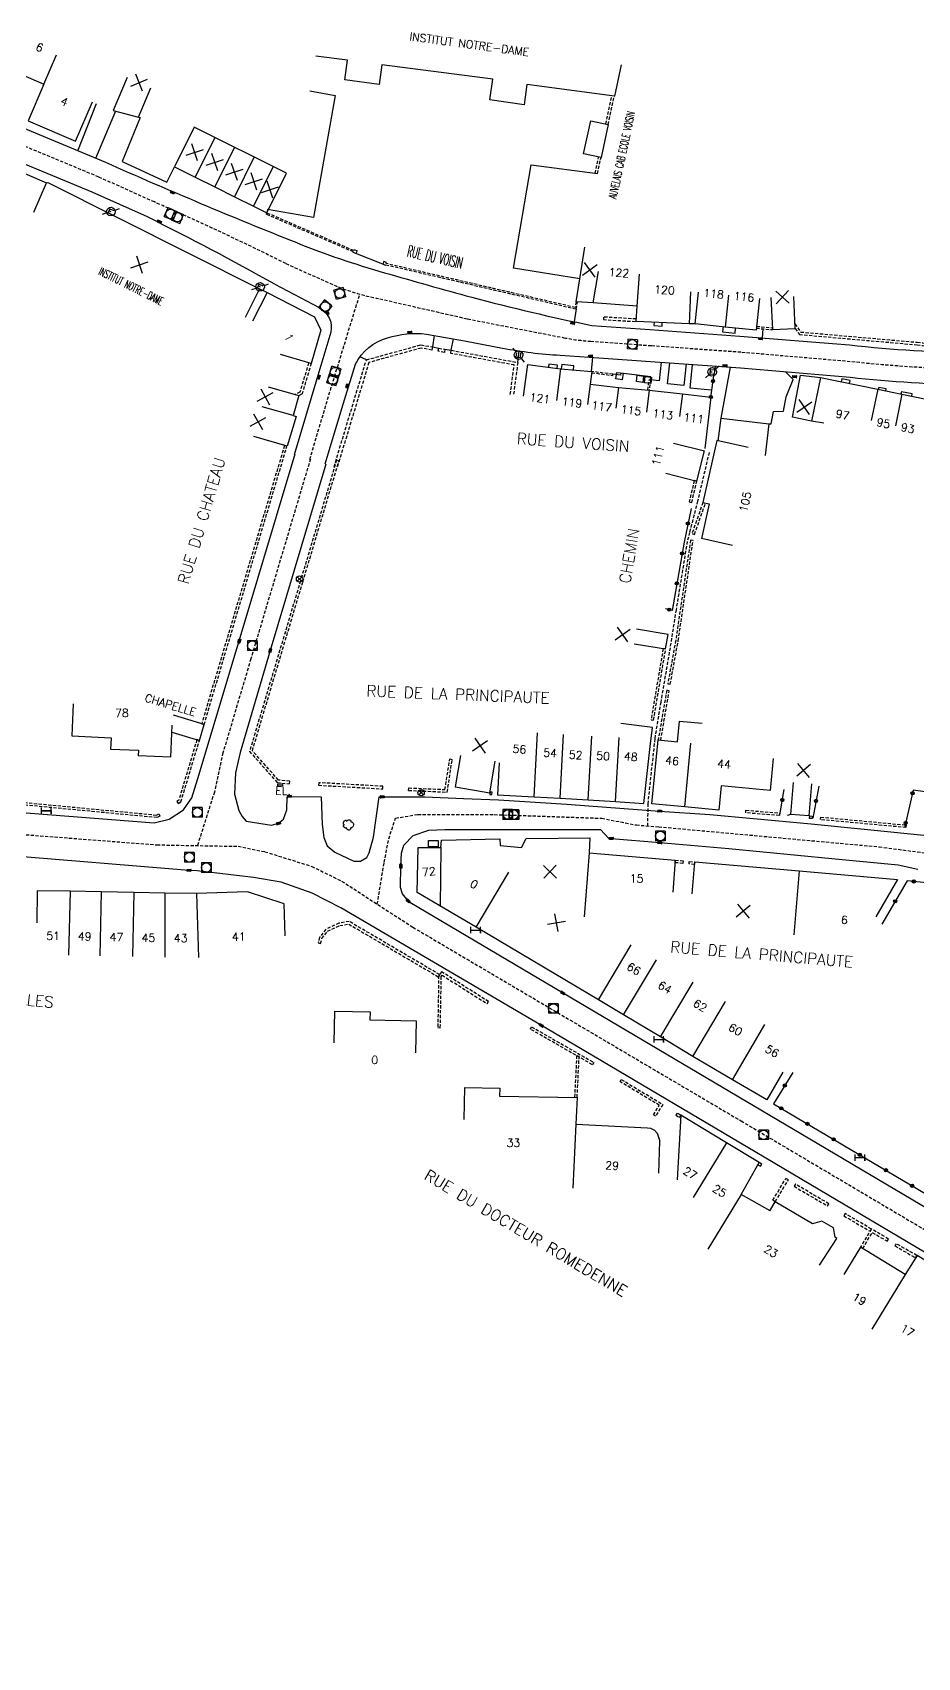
# Model space of a CAD drawing. Header units: millimetres. Extents: x 168000 to 169000, y 125999 to 127001.
# Drawn here: x 168366.6 to 168504.9, y 126542.1 to 126795.9 of the extents above; entities that cross this region are included whole.
import ezdxf
from ezdxf.enums import TextEntityAlignment as Align

# ---------------------------------------------------------------- set-up
doc = ezdxf.new("R2010")
doc.units = ezdxf.units.MM
doc.linetypes.add('DASHED', pattern=[0.75, 0.5, -0.25])
doc.layers.get('0').update_dxf_attribs({"linetype": 'CONTINUOUS'})
for name, color, linetype in [('W0001', 6, 'DASHED'), ('W0008', 7, 'CONTINUOUS'), ('W0100', 7, 'CONTINUOUS'), ('W0112', 1, 'DASHED'), ('W0300', 7, 'CONTINUOUS'), ('W0322', 7, 'CONTINUOUS'), ('W0334', 7, 'CONTINUOUS'), ('W0400', 7, 'CONTINUOUS'), ('W0420', 7, 'CONTINUOUS'), ('W0469', 7, 'CONTINUOUS'), ('W0471', 7, 'CONTINUOUS'), ('W0984', 7, 'CONTINUOUS'), ('W0989', 7, 'CONTINUOUS'), ('W0991', 7, 'CONTINUOUS'), ('W1102', 7, 'CONTINUOUS'), ('W1471', 7, 'CONTINUOUS'), ('W1474', 7, 'CONTINUOUS')]:
    doc.layers.add(name, color=color, linetype=linetype)
doc.styles.get("Standard").update_dxf_attribs({"font": 'romans.shx', "width": 0.85})

# ---------------------------------------------------------------- blocks, each defined once
blk = doc.blocks.new('t991o')
at = {"color": 0, "linetype": 'Continuous'}
for p, q in [((-1, 1), (1, -1)), ((-1, -1), (1, 1))]:
    blk.add_line(p, q, dxfattribs=at)
blk = doc.blocks.new('T471')
for p, q in [((-0.333334, 0.333334), (-0.333334, -0.333334)), ((-0.333334, 0.333334), (0.333334, 0.333334)), ((-0.333334, 0), (0, 0)), ((0.500001, 0.500001), (1.000002, 1.000002)), ((-0.500001, -0.500001), (-1.000002, -1.000002)), ((-0.333334, -0.333334), (0.333334, -0.333334))]:
    blk.add_line(p, q)
blk.add_ellipse((0, 0), major_axis=(0.471405, 0.471405), ratio=1, start_param=5.4977871438, end_param=11.780972451)
blk = doc.blocks.new('T420')
for p, q in [((0.75, 0.75), (-0.75, 0.75)), ((-0.75, 0.75), (-0.75, -0.75)), ((0.75, 0.75), (0.75, -0.75)), ((0.75, -0.75), (-0.75, -0.75))]:
    blk.add_line(p, q)
blk.add_ellipse((0, 0), major_axis=(-0.53, 0.53), ratio=1, start_param=3.926991, end_param=10.210176)
blk = doc.blocks.new('T400')
for p, q in [((-0.15, 0.3), (0.15, 0.3)), ((-0.15, -0.25), (-0.15, 0.3)), ((-0.15, 0.15), (0.15, 0.15)), ((-0.15, 0), (0.15, 0)), ((0.15, 0.3), (0.15, -0.25)), ((-0.15, -0.15), (0.15, -0.15)), ((-0.15, -0.25), (-0.15, -0.3)), ((-0.15, -0.3), (0.15, -0.3)), ((0.15, -0.3), (0.15, -0.25))]:
    blk.add_line(p, q)
blk = doc.blocks.new('t322o')
at = {"color": 0, "linetype": 'Continuous'}
for radius in [0.25, 0.15]:
    blk.add_circle((0, 0), radius, dxfattribs=at)
blk = doc.blocks.new('t112o')
at = {"color": 0, "linetype": 'Continuous'}
for p, q in [((-0.5, 0.5), (0.5, 0.5)), ((-0.5, -0.5), (-0.5, 0.5)), ((0.5, 0.5), (0.5, -0.5)), ((0.5, -0.5), (-0.5, -0.5))]:
    blk.add_line(p, q, dxfattribs=at)
blk = doc.blocks.new('T1474')
at = {"color": 0, "linetype": 'Continuous', "flags": 128}
for points in [[(-0.75, -0.5), (-0.75, 0.5)], [(-0.75, 0), (0.75, 0)], [(0.75, 0), (0.75, -0.5), (0.75, 0.5)]]:
    blk.add_lwpolyline(points, dxfattribs=at)
blk = doc.blocks.new('T469')
at = {"color": 0, "linetype": 'Continuous', "flags": 128}
for points in [[(-0.35, 0.35), (0.35, -0.35)], [(-0.35, -0.35), (0.35, 0.35)]]:
    blk.add_lwpolyline(points, dxfattribs=at)
at = {"color": 0, "linetype": 'Continuous'}
blk.add_circle((0, 0), 0.5, dxfattribs=at)
blk = doc.blocks.new('T300')
for p, q in [((-0.8, 0.51), (-0.86, 0.34)), ((-0.86, 0.34), (-0.86, 0.17)), ((-0.86, 0.17), (-0.74, 0.06)), ((-0.69, 0.63), (-0.8, 0.51)), ((-0.8, -0.06), (-0.74, 0.06)), ((-0.74, 0.06), (-0.69, 0.11)), ((-0.57, 0.69), (-0.69, 0.63)), ((-0.46, 0.69), (-0.57, 0.69)), ((-0.29, 0.63), (-0.46, 0.69)), ((-0.29, 0.63), (-0.17, 0.74)), ((-0.23, 0.57), (-0.29, 0.63)), ((-0.17, 0.74), (-0.06, 0.8)), ((-0.06, 0.8), (0.06, 0.8)), ((0.06, 0.8), (0.23, 0.74)), ((0.23, 0.74), (0.34, 0.63)), ((0.34, 0.63), (0.4, 0.51)), ((0.46, 0.46), (0.34, 0.46)), ((0.4, 0.51), (0.4, 0.46)), ((0.57, 0.4), (0.46, 0.46)), ((0.57, 0.4), (0.69, 0.29)), ((0.69, 0.29), (0.74, 0.17)), ((0.74, 0.06), (0.69, -0.17)), ((0.74, 0.17), (0.74, 0.06)), ((-0.8, -0.17), (-0.8, -0.06)), ((-0.8, -0.23), (-0.8, -0.17)), ((-0.74, -0.34), (-0.8, -0.23)), ((-0.69, -0.4), (-0.74, -0.34)), ((-0.51, -0.46), (-0.69, -0.4)), ((-0.4, -0.46), (-0.51, -0.46)), ((-0.4, -0.46), (-0.34, -0.46)), ((-0.34, -0.46), (-0.34, -0.4)), ((-0.34, -0.51), (-0.34, -0.46)), ((-0.29, -0.63), (-0.34, -0.51)), ((-0.17, -0.74), (-0.29, -0.63)), ((-0.06, -0.8), (-0.17, -0.74)), ((0.06, -0.8), (-0.06, -0.8)), ((0.17, -0.74), (0.06, -0.8)), ((0.23, -0.69), (0.17, -0.74)), ((0.29, -0.46), (0.23, -0.46)), ((0.29, -0.63), (0.23, -0.69)), ((0.46, -0.4), (0.29, -0.46)), ((0.34, -0.51), (0.29, -0.63)), ((0.34, -0.51), (0.34, -0.46)), ((0.57, -0.34), (0.46, -0.4)), ((0.63, -0.29), (0.57, -0.34)), ((0.69, -0.17), (0.63, -0.29))]:
    blk.add_line(p, q)
blk = doc.blocks.new('T1471')
at = {"color": 0, "linetype": 'Continuous', "flags": 128}
blk.add_lwpolyline([(-0.75, -0.5), (-0.75, 0.5), (0.75, 0.5), (0.75, -0.5), (-0.75, -0.5)], dxfattribs=at)

msp = doc.modelspace()

# ---------------------------------------------------------------- linework, layer by layer
at = {"layer": 'W0001'}
for points in [[(168406.18, 126759.83, 0.01254), (168385.63, 126769.45), (168376.94, 126773.35), (168358.76, 126780.89)], [(168406.18, 126759.83), (168413.04, 126756.76, 0.059608), (168420.86, 126754.33), (168434.59, 126751.19), (168449.65, 126748.25, 0.031537), (168453.82, 126747.7), (168463.34, 126747.02), (168477.45, 126746.01), (168494.64, 126744.54, 0.021436), (168513.53, 126743.32, 0.122257), (168525.55, 126746.65), (168531.5, 126751.74), (168546.18, 126766.9, -0.290642), (168556.61, 126769.41), (168577.58, 126760.07), (168585.88, 126756.36), (168596.29, 126751.72, -0.043041), (168609.74, 126743.82, -0.037882), (168623.15, 126732.39, -0.036034), (168633.07, 126720.49), (168639.59, 126711.51), (168648.11, 126700.47, 0.07435), (168668.69, 126686.44), (168682.43, 126680.17)]]:
    msp.add_lwpolyline(points, format="xyb", dxfattribs=at)
at = {"layer": 'W0001', "flags": 128}
msp.add_lwpolyline([(168409.92, 126729.25), (168412.7, 126738.61), (168417.74, 126755.06)], dxfattribs=at)
at = {"layer": 'W0001'}
for points in [[(168472.33, 126730.33), (168470.54, 126722.74), (168469.27, 126717.85), (168468.91, 126716.42), (168467.16, 126705.75), (168466.11, 126699.11), (168464.76, 126691.34), (168463.83, 126685.6), (168462.75, 126675.47), (168462.71, 126672)], [(168410.01, 126729.3), (168400.7, 126698.08), (168396.35, 126683.41), (168395, 126677.28), (168392.36, 126668.93)], [(168323.21, 126673.96), (168348.35, 126671.96), (168386.02, 126669.04), (168398.7, 126668.81), (168402.9, 126667.97), (168410.23, 126665.67), (168414.9, 126663.38), (168426.03, 126656.17), (168477.32, 126625.92), (168518.79, 126601.37), (168540.78, 126588.3), (168546.76, 126583.58), (168551.68, 126577.85), (168570.93, 126570.01), (168579.64, 126564.37), (168593.13, 126557), (168605.16, 126551.97), (168611.89, 126550.47), (168621.02, 126549.49), (168637.62, 126549.13), (168660.26, 126549.1), (168673.48, 126542.1)], [(168420.47, 126659.77), (168421.54, 126666.3), (168422.27, 126669.98), (168423.33, 126673.2), (168426.81, 126673.8), (168438.75, 126673.77), (168455.55, 126673.19), (168460.96, 126672.14), (168464.45, 126671.86), (168498.91, 126668.73), (168507.19, 126667.64), (168512.73, 126667.11), (168558.32, 126662.63), (168590.54, 126659.87), (168607.47, 126659.04), (168621.57, 126658.31), (168627.32, 126655.73)]]:
    msp.add_lwpolyline(points, dxfattribs=at)
at = {"layer": 'W0008'}
for points in [[(168407.92, 126763.05, 0.024521), (168421.59, 126758.41, 0.006218), (168435.24, 126754.59, 0.015739), (168453.99, 126750.17), (168463.05, 126749.53), (168477.15, 126748.51), (168494.29, 126747.13, 0.03226), (168514.42, 126746.07, 0.119482), (168523.96, 126749.29, 0.056484), (168534.32, 126758.91, 0.089982), (168541.2, 126770.04, 0.068016), (168543.23, 126777.88), (168544.39, 126786.84), (168545.1, 126793.63)], [(168407.92, 126763.05, -0.009641), (168378.03, 126775.61), (168360.36, 126782.95)], [(168404.43, 126756.62, 0.012512), (168384.53, 126767.11), (168375.92, 126770.98), (168357.77, 126778.5)], [(168404.43, 126756.62), (168411.38, 126752.97, -0.335666), (168413.21, 126749.14), (168411.04, 126741.81), (168407.5, 126729.97)], [(168412.34, 126728.53), (168415.11, 126737.89), (168417.08, 126744.13, -0.21953), (168422.08, 126748.22, -0.108448), (168428.15, 126748.83), (168434.11, 126747.77), (168440.06, 126746.64, 0.035221), (168449.06, 126745.53), (168455.11, 126745.13), (168463.17, 126744.54), (168477.26, 126743.54), (168494.4, 126742.08, 0.021472), (168513.53, 126740.84, 0.125016)]]:
    msp.add_lwpolyline(points, format="xyb", dxfattribs=at)
for points in [[(168323.49, 126677.4), (168362.25, 126674.31), (168385.57, 126672.48), (168387.96, 126673.06), (168390.19, 126674.52), (168391.46, 126676.4), (168392.42, 126679.41), (168398.9, 126700.88), (168407.61, 126730.12)], [(168412.41, 126728.48), (168403.74, 126699.38), (168399.03, 126683.46), (168398.33, 126680.27), (168398.16, 126676.98), (168398.81, 126674.41), (168399.33, 126673.49), (168399.98, 126672.74), (168403.95, 126672.1), (168405.03, 126672.4), (168405.8, 126673.05), (168406.31, 126674.49), (168406.37, 126676.56), (168406.74, 126676.6), (168411.69, 126676.56), (168411.87, 126672.22), (168412.09, 126670.19), (168412.61, 126668.89), (168413.84, 126667.92), (168416.78, 126666.48), (168417.86, 126666.48), (168418.81, 126667.06), (168419.2, 126667.8), (168419.87, 126670.26), (168420.78, 126676.56), (168421.23, 126676.55), (168427.9, 126676.55), (168433.96, 126676.3), (168439.43, 126676.07), (168450.11, 126675.38), (168464.58, 126674.31), (168472.44, 126673.76), (168479.26, 126673.18), (168488.26, 126672.3), (168524.55, 126668.68)], [(168537.79, 126586.5), (168525.43, 126593.91), (168478.37, 126621.78), (168454.24, 126636.04), (168446.11, 126640.83), (168414.75, 126659.21), (168410.31, 126661.5), (168405.44, 126663.19), (168401.12, 126663.96), (168392.33, 126664.97), (168391.06, 126665.04), (168361.93, 126667.44), (168322.92, 126670.52)], [(168527.92, 126599.5), (168488.09, 126623.08), (168449.44, 126645.91), (168425.55, 126660.03), (168425.29, 126660.29), (168424.43, 126661.38), (168424.08, 126662.38), (168424.14, 126665.71), (168424.23, 126667.75), (168424.62, 126668.97), (168426.1, 126670.52), (168428.51, 126671.34), (168431.04, 126671.43), (168455.38, 126671.42), (168456.65, 126670.05), (168457.07, 126670.03), (168464.64, 126669.38), (168475.39, 126668.48), (168491.51, 126666.92), (168501.9, 126665.94), (168504.97, 126665.23)]]:
    msp.add_lwpolyline(points, dxfattribs=at)
at = {"layer": 'W0100'}
for p, q in [((168466.75, 126731.79), (168471.59, 126730.56)), ((168478.43, 126731.12), (168473.55, 126732.22)), ((168476, 126715.8), (168471.12, 126716.9)), ((168372.95, 126691.05), (168372.73, 126686.05)), ((168388.2, 126682.72), (168388.42, 126687.72)), ((168372.73, 126686.05), (168378.85, 126685.78)), ((168378.85, 126685.78), (168378.77, 126684.01)), ((168378.77, 126684.01), (168383.13, 126683.81)), ((168383.13, 126683.81), (168383.09, 126682.95)), ((168388.2, 126682.72), (168383.09, 126682.95)), ((168482.36, 126682.51), (168481.9, 126677.53)), ((168404.86, 126678.52), (168404.85, 126678.2)), ((168405.66, 126678.49), (168404.86, 126678.52)), ((168474.2, 126678.24), (168473.86, 126674.48)), ((168481.9, 126677.53), (168474.2, 126678.24)), ((168406.05, 126654.81), (168405.9, 126659.81)), ((168464.45, 126617.77), (168464.61, 126622.77)), ((168481.85, 126611.86), (168477.32, 126614.45)), ((168481.82, 126611.88), (168482.67, 126613.3))]:
    msp.add_line(p, q, dxfattribs=at)
for points in [[(168353.62, 126792.52), (168351.62, 126787.94), (168354.85, 126786.53), (168359.98, 126784.39), (168363.07, 126790.15), (168368.37, 126787.87), (168365.89, 126782.11), (168373.29, 126778.93), (168375.94, 126785.11)], [(168458.58, 126790.89), (168457.52, 126786), (168443.83, 126787.8), (168443.41, 126784.65), (168438.08, 126785.39), (168438.55, 126788.61), (168421.16, 126790.9), (168420.75, 126787.81), (168415.42, 126788.53), (168415.82, 126791.6), (168410.86, 126792.25)], [(168381.4, 126788.89), (168379.17, 126783.73), (168383.13, 126782.7), (168385.1, 126787.29)], [(168409.9, 126786.79), (168413.86, 126786.1), (168410.52, 126767.03), (168403.31, 126768.29), (168403.22, 126767.77)], [(168327.88, 126765.51), (168330.47, 126774.93), (168335.47, 126773.56), (168338.6, 126784.59), (168354.32, 126778.54), (168358.76, 126776.67), (168362.71, 126775.07), (168368.78, 126772.44), (168369, 126772.49), (168402.06, 126755.89), (168399.81, 126751.42)], [(168469.43, 126755.41), (168469.2, 126750.41), (168460.91, 126750.78), (168461.08, 126753.18), (168454.23, 126753.69), (168451.55, 126753.87), (168452.12, 126757.45), (168441.76, 126759.13), (168444.52, 126775.26), (168454.9, 126773.9)], [(168402.06, 126755.89), (168403.27, 126755.29), (168410.68, 126751.49), (168411.66, 126749.43), (168410.12, 126744.22), (168405.33, 126745.63)], [(168480.19, 126754.38), (168479.67, 126749.41), (168474.86, 126749.91), (168470.16, 126750.41), (168470.69, 126755.38)], [(168482, 126754.51), (168482.24, 126749.51), (168485.78, 126749.68), (168485.55, 126754.67)], [(168443.33, 126739.12), (168443.98, 126744.08), (168449.11, 126743.41), (168454.01, 126742.98), (168453.76, 126740.98), (168458.17, 126740.49), (168462.98, 126740.06), (168468.16, 126739.49), (168472.59, 126738.99), (168471.64, 126730.96)], [(168403.4, 126740.59), (168408.2, 126739.21), (168407.3, 126736.08), (168407.79, 126735.92), (168406.4, 126731.3), (168401.16, 126732.81)], [(168490.25, 126734.88), (168488.32, 126735.22), (168485.34, 126735.83), (168486.6, 126742.39), (168489.72, 126742.04), (168498.69, 126740.19), (168502.45, 126739.41), (168506.27, 126738.64), (168506.49, 126739.98), (168511.18, 126739.4), (168517.69, 126738.65), (168523.83, 126737.9), (168522.34, 126730.31)], [(168473.77, 126732.17), (168474.2, 126735.69), (168481.67, 126734.8), (168481.08, 126729.83)], [(168465.55, 126727.08), (168470.4, 126725.85), (168471.59, 126730.56)], [(168473.55, 126732.22), (168471.36, 126722.51), (168472.34, 126722.29), (168471.12, 126716.9)], [(168460.61, 126700.44), (168465.54, 126699.63), (168465.92, 126701.91), (168460.98, 126702.72)], [(168388.37, 126686.64), (168392.66, 126685.36), (168393.4, 126687.85), (168388.61, 126689.28)], [(168439.52, 126681.84), (168439.24, 126676.85), (168444.97, 126676.53), (168449.05, 126676.32), (168453.42, 126676.05), (168457.72, 126675.81), (168462.13, 126675.5), (168463.1, 126684.39), (168463.47, 126687.38), (168458.51, 126687.99)], [(168473.86, 126674.48), (168468.54, 126674.97), (168463.36, 126675.43), (168464.38, 126685.43), (168467.37, 126685.12), (168467.71, 126688.38), (168471.26, 126688.03)], [(168433.47, 126683.02), (168432.64, 126678.09), (168438.08, 126677.18), (168438.91, 126682.11)], [(168405.66, 126678.49), (168405.64, 126678.18), (168404.85, 126678.2)], [(168488.34, 126678.55), (168487.92, 126673.57), (168485.11, 126673.8), (168485.52, 126678.79)], [(168483.85, 126633.52), (168481.34, 126629.2), (168475.98, 126632.32), (168469.79, 126635.98), (168464.71, 126639.04), (168458.97, 126642.48), (168455.02, 126644.83), (168435.91, 126656.19), (168430.23, 126659.52), (168426.69, 126661.59), (168426.88, 126668.64), (168430.4, 126668.61), (168430.51, 126669.76), (168439.64, 126669.96), (168439.67, 126668.96), (168443.02, 126668.64), (168443.72, 126670.01), (168453.71, 126670.14), (168453.61, 126667.77), (168467.05, 126666.65), (168466.64, 126661.66)], [(168469.68, 126661.39), (168470.11, 126666.37), (168486.41, 126664.96), (168501.8, 126663.61), (168498.39, 126657.79)], [(168405.9, 126659.81), (168400.19, 126661.7), (168392.22, 126661.46), (168387.28, 126661.47), (168382.42, 126661.57), (168377.31, 126661.69), (168372.46, 126661.8), (168367.32, 126661.86), (168367.25, 126656.86)], [(168413.71, 126638.09), (168413.81, 126643.08), (168419.33, 126642.98), (168419.31, 126641.7), (168426.52, 126641.55), (168426.42, 126636.55)], [(168434.04, 126626.12), (168434.14, 126631.12), (168439.61, 126631.02), (168439.57, 126629.77), (168451.7, 126629.59), (168451.5, 126625.39), (168462.7, 126624.85), (168463.19, 126624.77), (168463.77, 126624.47), (168464.22, 126624.02), (168464.61, 126622.77)], [(168477.32, 126614.45), (168480.16, 126619.41), (168475.06, 126622.52), (168467.89, 126626.8), (168467.35, 126616.73)], [(168489.58, 126603.39), (168492.32, 126607.57), (168492.05, 126607.74), (168491.75, 126609.2), (168489.96, 126610.25), (168488.51, 126609.82), (168482.67, 126613.3)], [(168508.04, 126602.97), (168504.83, 126604.89), (168502.98, 126601.91), (168495.98, 126606.2), (168493.37, 126601.93)]]:
    msp.add_lwpolyline(points, dxfattribs=at)
msp.add_lwpolyline([(168391.86, 126781.12), (168388.78, 126774.93), (168392.01, 126773.32), (168395.08, 126771.8), (168398.17, 126770.28), (168401.12, 126768.8), (168403.22, 126767.77), (168406.3, 126773.96)], close=True, dxfattribs=at)
at = {"layer": 'W0100', "flags": 128}
msp.add_lwpolyline([(168453.82, 126782.15), (168456.56, 126781.56), (168455.44, 126776.38), (168452.7, 126776.97)], close=True, dxfattribs=at)
at = {"layer": 'W0112'}
for p, q in [((168393.4, 126687.84), (168406.34, 126731.28)), ((168406.34, 126731.28), (168405.96, 126731.4)), ((168469.62, 126722.52), (168470.4, 126725.85)), ((168470.4, 126725.85), (168470.01, 126725.94)), ((168471.36, 126722.51), (168469.67, 126717.68)), ((168469.67, 126717.68), (168470.05, 126717.54)), ((168469.43, 126716.64), (168467.11, 126700.99)), ((168463.65, 126688.52), (168465.54, 126699.63)), ((168465.54, 126699.63), (168465.15, 126699.69)), ((168467.11, 126700.99), (168465.87, 126694.2)), ((168465.7, 126693.19), (168464.38, 126685.43)), ((168389.78, 126675.75), (168392.66, 126685.36)), ((168464.38, 126685.43), (168464.77, 126685.37)), ((168431.79, 126682.45), (168432.18, 126682.39)), ((168404.82, 126678.77), (168406.76, 126678.57)), ((168411.29, 126678.35), (168421.32, 126677.78)), ((168421.32, 126677.78), (168421.34, 126678.18)), ((168425.37, 126677.54), (168425.39, 126677.94)), ((168438.07, 126676.91), (168438.38, 126676.89)), ((168438.38, 126676.89), (168438.4, 126677.29)), ((168386.03, 126673.29), (168358.54, 126675.9)), ((168389.37, 126675.49), (168389.78, 126675.75)), ((168478.05, 126674.04), (168478.08, 126674.44)), ((168386.5, 126673.54), (168386.03, 126673.29)), ((168483.31, 126673.61), (168478.05, 126674.04)), ((168488.02, 126673.17), (168488.05, 126673.57)), ((168488.42, 126673.13), (168488.02, 126673.17)), ((168489.75, 126672.98), (168489.79, 126673.38)), ((168503.1, 126671.74), (168489.75, 126672.98)), ((168467.05, 126666.65), (168468.29, 126666.54)), ((168468.29, 126666.54), (168468.25, 126666.14)), ((168469.24, 126666.45), (168470.11, 126666.37)), ((168470.11, 126666.37), (168470.07, 126665.97)), ((168411.46, 126654.6), (168411.21, 126653.72)), ((168430.07, 126648.61), (168429.92, 126640.49)), ((168444.59, 126640.61), (168454.29, 126635.05)), ((168451.7, 126629.59), (168452.02, 126635.89)), ((168454.29, 126635.05), (168454.09, 126634.7)), ((168458.61, 126632.39), (168465.1, 126628.5)), ((168465.1, 126628.5), (168463.96, 126626.65)), ((168467.33, 126627.15), (168467.12, 126626.8)), ((168467.89, 126626.8), (168467.33, 126627.15)), ((168480.55, 126619.18), (168480.16, 126619.41)), ((168482.28, 126613.52), (168484.33, 126616.94)), ((168485.82, 126616.04), (168485.61, 126615.7)), ((168491.04, 126612.98), (168485.82, 126616.04)), ((168482.67, 126613.3), (168482.28, 126613.52)), ((168493.59, 126611.44), (168493.38, 126611.09)), ((168497.7, 126609.03), (168493.59, 126611.44)), ((168497.7, 126609.04), (168495.99, 126606.2)), ((168500.38, 126607.47), (168497.7, 126609.04)), ((168501.58, 126606.74), (168501.38, 126606.39)), ((168504.81, 126604.89), (168501.58, 126606.74))]:
    msp.add_line(p, q, dxfattribs=at)
at = {"layer": 'W0112', "flags": 128}
for points in [[(168456.17, 126781.64), (168457.12, 126786.06)], [(168456.56, 126781.56), (168457.52, 126786)], [(168454.5, 126773.95), (168455.04, 126776.46)], [(168454.9, 126773.9), (168455.44, 126776.38)]]:
    msp.add_lwpolyline(points, dxfattribs=at)
at = {"layer": 'W0112'}
for points in [[(168417.32, 126761.84), (168417.14, 126761.39), (168416.69, 126761.57), (168416.73, 126761.65), (168403.1, 126767.54), (168403.22, 126767.77), (168416.82, 126761.88), (168416.87, 126762.02)], [(168430.08, 126746.64), (168431.05, 126746.44), (168430.95, 126745.95), (168429.98, 126746.15)]]:
    msp.add_lwpolyline(points, close=True, dxfattribs=at)
for points in [[(168451.55, 126753.87), (168451.4, 126752.97), (168421.87, 126759.84), (168421.93, 126760), (168421.5, 126760.18), (168421.32, 126759.74), (168421.76, 126759.56), (168421.8, 126759.66), (168451.55, 126752.74), (168451.74, 126753.86)], [(168460.93, 126751.18), (168455.83, 126751.47), (168455.8, 126751.08), (168460.91, 126750.78)], [(168479.7, 126749.72), (168482.24, 126749.51)], [(168479.74, 126750.02), (168482.22, 126749.81)], [(168413.72, 126728.12), (168418.76, 126744.8), (168427.29, 126747.14), (168429.09, 126746.81), (168429, 126746.32), (168427.31, 126746.63), (168419.16, 126744.39), (168414.19, 126727.97)], [(168441.26, 126739.39), (168441.87, 126743.99), (168431.94, 126745.8), (168432.03, 126746.29), (168442.42, 126744.39), (168441.76, 126739.33)], [(168409.74, 126744.33), (168408.38, 126739.75), (168407.64, 126739.37)], [(168410.12, 126744.22), (168408.71, 126739.47), (168408.2, 126739.21)], [(168453.99, 126742.79), (168457.26, 126742.35), (168457.28, 126742.54), (168454.01, 126742.98)], [(168462.76, 126740.08), (168462.97, 126741.69), (168463.16, 126741.67), (168462.96, 126740.07)], [(168405.96, 126731.4), (168393.02, 126687.96), (168393.4, 126687.84)], [(168414.1, 126729.14), (168408.46, 126710.26), (168400.5, 126683.64), (168404.82, 126678.77)], [(168408.84, 126710.14), (168414.48, 126729.03), (168414.1, 126729.14)], [(168470.01, 126725.94), (168469.23, 126722.62), (168469.62, 126722.52)], [(168470.05, 126717.54), (168471.74, 126722.38), (168471.36, 126722.51)], [(168467.5, 126700.92), (168469.82, 126716.58), (168469.43, 126716.64)], [(168406.76, 126678.57), (168406.8, 126678.97), (168405.02, 126679.16), (168400.94, 126683.74), (168408.84, 126710.14)], [(168465.15, 126699.69), (168463.26, 126688.58), (168463.65, 126688.52)], [(168465.87, 126694.2), (168466.26, 126694.13), (168467.5, 126700.92)], [(168464.77, 126685.37), (168466.1, 126693.12), (168465.7, 126693.19)], [(168392.66, 126685.36), (168392.28, 126685.47), (168389.44, 126676.01)], [(168425.37, 126677.54), (168431.4, 126677.27), (168432.18, 126682.39)], [(168425.39, 126677.94), (168431.05, 126677.68), (168431.79, 126682.45)], [(168421.34, 126678.18), (168411.31, 126678.75), (168411.29, 126678.35)], [(168438.4, 126677.29), (168438.09, 126677.31), (168438.07, 126676.91)], [(168358.54, 126675.9), (168358.58, 126676.29), (168385.95, 126673.7)], [(168389.44, 126676.01), (168389.15, 126675.82), (168389.37, 126675.49)], [(168478.08, 126674.44), (168483.34, 126674.01), (168483.31, 126673.61)], [(168385.95, 126673.7), (168386.31, 126673.89), (168386.5, 126673.54)], [(168488.05, 126673.57), (168488.45, 126673.53), (168488.42, 126673.13)], [(168489.79, 126673.38), (168503.13, 126672.14), (168503.1, 126671.74)], [(168468.25, 126666.14), (168467.02, 126666.25), (168467.05, 126666.65)], [(168470.07, 126665.97), (168469.2, 126666.05), (168469.24, 126666.45)], [(168411.21, 126653.72), (168411.6, 126653.61), (168411.82, 126654.41), (168412.7, 126655.54), (168414.6, 126656.42), (168416, 126656.66)], [(168430.22, 126648.76), (168416.08, 126657.07), (168414.48, 126656.81), (168412.44, 126655.86), (168411.46, 126654.6)], [(168416, 126656.66), (168430.02, 126648.42), (168430.22, 126648.76)], [(168437.87, 126644.55), (168430.52, 126649.2), (168430.07, 126648.61)], [(168429.92, 126640.49), (168430.32, 126640.48), (168430.47, 126648.47), (168430.61, 126648.67)], [(168430.61, 126648.67), (168437.66, 126644.21), (168437.87, 126644.55)], [(168454.09, 126634.7), (168444.39, 126640.26), (168444.59, 126640.61)], [(168451.63, 126636.12), (168451.3, 126629.61), (168451.7, 126629.59)], [(168464.55, 126628.36), (168458.41, 126632.05), (168458.61, 126632.39)], [(168463.96, 126626.65), (168463.62, 126626.86), (168464.55, 126628.36)], [(168467.12, 126626.8), (168467.68, 126626.46), (168467.89, 126626.8)], [(168479.96, 126619.07), (168480.34, 126618.84), (168480.55, 126619.18)], [(168482.67, 126613.3), (168484.72, 126616.72), (168484.33, 126616.94)], [(168485.61, 126615.7), (168490.83, 126612.64), (168491.04, 126612.98)], [(168493.38, 126611.09), (168497.5, 126608.69), (168497.7, 126609.03)], [(168495.99, 126606.2), (168496.34, 126605.99), (168497.84, 126608.49)], [(168497.84, 126608.49), (168500.17, 126607.12), (168500.38, 126607.47)], [(168501.38, 126606.39), (168504.61, 126604.54), (168504.81, 126604.89)]]:
    msp.add_lwpolyline(points, dxfattribs=at)
for points in [[(168485.74, 126750.4), (168486.66, 126749.14), (168504.87, 126747.54, 0.105493), (168518.94, 126748.7, 0.105717)], [(168485.78, 126749.68), (168486.45, 126748.76), (168504.83, 126747.14, 0.105657), (168519.09, 126748.32)]]:
    msp.add_lwpolyline(points, format="xyb", dxfattribs=at)
at = {"layer": 'W0322'}
for p, q in [((168483.4, 126673.72), (168484.04, 126677.69)), ((168489.46, 126678.23), (168488.53, 126673.23)), ((168485.11, 126673.8), (168484.51, 126673.62))]:
    msp.add_line(p, q, dxfattribs=at)
for points in [[(168472.59, 126738.99), (168473.1, 126742.65)], [(168469.51, 126721.55), (168468.41, 126716.32), (168466.57, 126705.66), (168465.51, 126705.9)], [(168512.77, 126692.07), (168512.72, 126692.06), (168509.49, 126676.85), (168504.23, 126677.57), (168502.91, 126671.9)], [(168511.41, 126662.59), (168503.28, 126663.42), (168499.34, 126656.66)], [(168485.41, 126633.48), (168482.42, 126628.59), (168519.21, 126606.84)]]:
    msp.add_lwpolyline(points, dxfattribs=at)
at = {"layer": 'W0334'}
for points in [[(168373.69, 126777.42), (168376.57, 126784.84)], [(168379.54, 126783.63), (168376.45, 126776.27)], [(168383.13, 126782.7), (168383.41, 126782.65), (168380.59, 126775.76), (168387.56, 126772.53), (168388.78, 126774.93)], [(168421.32, 126759.74), (168417.14, 126761.39)], [(168451.55, 126752.74), (168451.24, 126750.74)], [(168463.73, 126750.66), (168463.71, 126750.17), (168464.99, 126750.08), (168465.02, 126750.6)], [(168470.16, 126750.41), (168469.2, 126750.41)], [(168429.36, 126748.62), (168429.09, 126746.81), (168430.08, 126746.64)], [(168431.05, 126746.44), (168432.03, 126746.29), (168432.39, 126748.08)], [(168474.53, 126749.95), (168474.45, 126749.17), (168476.38, 126748.94), (168476.47, 126749.74)], [(168480.66, 126748.23), (168480.76, 126749.64)], [(168418.76, 126744.8), (168417.74, 126745.24)], [(168442.42, 126744.39), (168442.63, 126746.19)], [(168453.96, 126742.98), (168454.16, 126745.19)], [(168448.58, 126743.48), (168448.65, 126743.98), (168447.3, 126744.12), (168447.23, 126743.65)], [(168451.15, 126743.23), (168451.21, 126743.85), (168449.29, 126744.05), (168449.23, 126743.4)], [(168464.86, 126744.42), (168464.54, 126741.52), (168463.16, 126741.67), (168463.21, 126742.15), (168458.53, 126742.72), (168458.49, 126742.38), (168457.28, 126742.54)], [(168468.77, 126744.15), (168468.39, 126740.77), (168465.83, 126741.04), (168466.18, 126744.33)], [(168472.63, 126740.04), (168469.39, 126740.36), (168469.72, 126744.08)], [(168473.28, 126743.82), (168473.1, 126742.65)], [(168474.2, 126735.69), (168475.67, 126743.65)], [(168481.67, 126734.8), (168482.05, 126734.78), (168482.37, 126736.74), (168483.98, 126736.8), (168484.39, 126739.04), (168485.48, 126741.73), (168484.27, 126742.94)], [(168494.29, 126741.1), (168494.39, 126741.55), (168493.09, 126741.84), (168492.99, 126741.36)], [(168499.94, 126739.93), (168500, 126740.25), (168498.84, 126740.48), (168498.77, 126740.18)], [(168504.01, 126739.1), (168504.09, 126739.51), (168502.38, 126739.82), (168502.3, 126739.44)]]:
    msp.add_lwpolyline(points, dxfattribs=at)
at = {"layer": 'W1102'}
for p, q in [((168395.09, 126779.52), (168392.01, 126773.32)), ((168398.16, 126778), (168395.08, 126771.8)), ((168401.22, 126776.48), (168398.17, 126770.28)), ((168404.21, 126775), (168401.12, 126768.8)), ((168366.8, 126767.85), (168368.78, 126772.44)), ((168475.38, 126754.88), (168474.86, 126749.91)), ((168444.97, 126676.53), (168445.52, 126686.51)), ((168449.05, 126676.32), (168449.57, 126686.3)), ((168453.42, 126676.05), (168454.02, 126686.04)), ((168457.72, 126675.81), (168458.28, 126685.8)), ((168468.54, 126674.97), (168469.45, 126684.93)), ((168430.4, 126668.61), (168430.32, 126659.47)), ((168453.61, 126667.77), (168452.78, 126657.8)), ((168435.91, 126656.19), (168441.02, 126664.78)), ((168486.41, 126664.96), (168485.55, 126655)), ((168372.46, 126661.8), (168372.23, 126651.8)), ((168377.31, 126661.69), (168377.09, 126651.69)), ((168382.42, 126661.57), (168382.2, 126651.58)), ((168387.28, 126661.47), (168387.27, 126651.47)), ((168392.22, 126661.46), (168392.52, 126651.46)), ((168455.02, 126644.83), (168460.13, 126653.42)), ((168458.97, 126642.48), (168464.11, 126651.06)), ((168464.71, 126639.04), (168469.86, 126647.61)), ((168469.79, 126635.98), (168474.88, 126644.59)), ((168475.98, 126632.32), (168481.02, 126640.96)), ((168451.5, 126625.39), (168451.02, 126615.4)), ((168475.06, 126622.52), (168469.86, 126613.98)), ((168477.32, 126614.45), (168472.12, 126605.91)), ((168502.98, 126601.91), (168497.76, 126593.38))]:
    msp.add_line(p, q, dxfattribs=at)
at = {"layer": 'W1102', "flags": 128}
for points in [[(168368.37, 126787.87), (168370.34, 126792.46)], [(168452.12, 126757.45), (168452.92, 126762.39)], [(168454.23, 126753.69), (168455.03, 126758.62)], [(168461.08, 126753.18), (168461.44, 126758.17)], [(168403.27, 126755.29), (168400.99, 126750.84)], [(168449.11, 126743.41), (168448.46, 126738.45)], [(168453.76, 126740.98), (168453.34, 126737.81)], [(168458.17, 126740.49), (168457.74, 126737.23)], [(168462.98, 126740.06), (168462.52, 126736.61)], [(168489.72, 126742.04), (168488.32, 126735.22)], [(168498.69, 126740.19), (168497.68, 126735.3)], [(168468.16, 126739.49), (168467.7, 126735.93)], [(168502.45, 126739.41), (168501.47, 126734.5)], [(168407.3, 126736.08), (168402.5, 126737.46)]]:
    msp.add_lwpolyline(points, dxfattribs=at)

# ---------------------------------------------------------------- block references
at = {"layer": 'W0112'}
for p, rotation in [((168458.32, 126742.26), 352.3989240659525), ((168461.54, 126741.82), 352.3989240659525), ((168462.78, 126741.65), 352.5309614086138)]:
    msp.add_blockref('t112o', p, dxfattribs=dict(at, rotation=rotation))
at = {"layer": 'W0300'}
msp.add_blockref('T300', (168416.01, 126672.13), dxfattribs=at)
at = {"layer": 'W0322'}
for p, rotation in [((168472.94, 126741.47), 82.09403314369393), ((168472.59, 126738.99), 82.09403314369393), ((168469.02, 126719.23), 258.143317640093), ((168468.11, 126714.56), 260.2170852495163), ((168467.3, 126709.88), 260.2170852495163), ((168466.11, 126705.77), 167.5915496040253), ((168504.13, 126677.1), 256.8490197536459), ((168483.78, 126676.06), 80.87033154935529), ((168489.03, 126675.9), 259.4038475365407), ((168503.05, 126672.48), 256.8490197536459), ((168504.32, 126663.32), 174.1771085134738), ((168501.41, 126660.22), 239.7729465652569), ((168484.17, 126631.46), 238.5305813807322), ((168483.61, 126627.88), 329.4048612415135), ((168487.7, 126625.46), 329.4048612415135), ((168491.79, 126623.05), 329.4048612415135), ((168495.88, 126620.63), 329.4048612415135), ((168499.97, 126618.21), 329.4048612415135), ((168504.06, 126615.79), 329.4048612415135)]:
    msp.add_blockref('t322o', p, dxfattribs=dict(at, rotation=rotation))
at = {"layer": 'W0400'}
for p, rotation in [((168388.43, 126770.95), 246.7473856765925), ((168386.39, 126766.39), 246.7473856765925), ((168412.64, 126752.17), 36.53731832605243), ((168451.03, 126750.51), 76.18095877770757), ((168425.57, 126749.09), 92.58813849025877), ((168480.39, 126748.12), 85.86349713808254), ((168453.8, 126745.38), 86.14159898619893), ((168474.84, 126743.89), 85.93189775846568), ((168411.32, 126742.13), 343.509745614721), ((168415.79, 126740.73), 343.509745614721), ((168485.72, 126742.17), 82.64556001120734), ((168398.9, 126700.88), 343.2051773068798), ((168403.74, 126699.38), 163.3967742917875), ((168406.74, 126676.6), 275.9069099423278), ((168421.23, 126676.55), 268.5076599124019), ((168464.58, 126674.31), 265.7913208009791), ((168405.03, 126672.4), 285.373909949587), ((168457.07, 126670.03), 86.91119384765584), ((168464.64, 126669.38), 85.12023925781284), ((168391.06, 126665.04), 86.60488891594395), ((168424.14, 126665.71), 178.9995880127014), ((168425.29, 126660.29), 224.7821044921882), ((168449.44, 126645.91), 239.4265899658206), ((168446.11, 126640.83), 59.52143859905116)]:
    msp.add_blockref('T400', p, dxfattribs=dict(at, rotation=rotation))
at = {"layer": 'W0420'}
for p, rotation in [((168388.16, 126767.58), 156.7473856765926), ((168389.22, 126767.08), 156.7473856765926), ((168414.61, 126755.15), 285.3017003697823), ((168412.33, 126753.11), 322.4119604334041), ((168460.33, 126747.21), 355.8673236026112), ((168413.51, 126741.69), 253.3699962339979), ((168413.87, 126742.88), 253.509745614721)]:
    msp.add_blockref('T420', p, dxfattribs=dict(at, rotation=rotation))
for p in [(168400.93, 126700.16), (168392.35, 126674.1), (168440.84, 126673.77), (168440.86, 126673.79), (168441.76, 126673.75), (168441.82, 126673.76), (168464.72, 126670.42), (168391.1, 126667.1), (168393.73, 126665.48), (168447.99, 126643.48), (168480.84, 126623.74)]:
    msp.add_blockref('T420', p, dxfattribs=at)
at = {"layer": 'W0469'}
for p in [(168408.32, 126710.57), (168427.32, 126677.19)]:
    msp.add_blockref('T469', p, dxfattribs=at)
at = {"layer": 'W0471'}
for p, rotation in [((168378.83, 126767.96), 333.7087655082171), ((168402.15, 126756.19), 333.7087655082171), ((168442.55, 126745.53), 83.42345309579983), ((168472.81, 126742.91), 355.9318977584657)]:
    msp.add_blockref('T471', p, dxfattribs=dict(at, rotation=rotation))
at = {"layer": 'W0991'}
for p, rotation in [((168383.25, 126788.09), 66.72866186071856), ((168391.94, 126777.22), 63.58478362250556), ((168395.08, 126775.66), 63.55029487642477), ((168398.16, 126774.14), 63.76411808414599), ((168401.18, 126772.64), 63.4963500044096), ((168403.71, 126771.38), 63.55141705899867), ((168383.31, 126759.64), 63.54209532488343), ((168453.7, 126758.84), 80.80318503989817), ((168483.78, 126754.59), 272.6526027485142), ((168402.95, 126739.03), 343.9698610597101), ((168487.21, 126737.43), 79.07384357096554), ((168401.83, 126735.13), 343.9698610593848), ((168458.82, 126701.91), 80.62781026166137), ((168436.52, 126684.53), 350.5121700309855), ((168487.1, 126680.66), 175.2094163940422), ((168447.46, 126664.83), 0.785614880526958), ((168477.66, 126658.69), 355.0543243401009), ((168448.48, 126656.88), 55.44464254907972)]:
    msp.add_blockref('t991o', p, dxfattribs=dict(at, rotation=rotation))
at = {"layer": 'W1471'}
msp.add_blockref('T1471', (168429.24, 126669.23), dxfattribs=at)
at = {"layer": 'W1474'}
for p in [(168368.75, 126674.38), (168368.76, 126674.37), (168435.86, 126655.72), (168464.47, 126638.66), (168495.9, 126620.18)]:
    msp.add_blockref('T1474', p, dxfattribs=at)

# ---------------------------------------------------------------- texts
at = {"layer": 'W0984'}
for s, rotation, p in [('INSTITUT NOTRE-DAME', 352.3738, (168434.85, 126794.08)), ('CHAPELLE', 343.2915, (168388.15, 126690.89)), ('EL.', 358.3974, (168405.75, 126677.48))]:
    msp.add_text(s, height=1.25, rotation=rotation, dxfattribs=at).set_placement(p, align=Align.MIDDLE)
at = {"layer": 'W0984', "width": 0.5}
for s, rotation, p in [('AUVELAIS CAB ECOLE VOISIN', 77.7714, (168458.68, 126776.8)), ('INSTITUT NOTRE-DAME', 333.5421, (168382, 126756.29))]:
    msp.add_text(s, height=1.25, rotation=rotation, dxfattribs=at).set_placement(p, align=Align.MIDDLE)
at = {"layer": 'W0989', "width": 0.5}
msp.add_text('RUE DU VOISIN', height=1.75, rotation=347.1355, dxfattribs=at).set_placement((168429.51, 126760.86), align=Align.MIDDLE)
at = {"layer": 'W0989'}
for s, rotation, p in [('RUE DU VOISIN', 355.9242, (168451.07, 126731.9)), ('RUE DU CHATEAU', 73.4147, (168393, 126719.67)), ('CHEMIN', 80.2171, (168459.84, 126714.18)), ('RUE DE LA PRINCIPAUTE', 357.7162, (168433.08, 126692.54)), ('RUE DE LA PRINCIPAUTE', 355.1884, (168480.55, 126651.94)), ('RUE DES GLACES NATIONALES', 354.5766, (168352.42, 126646.1)), ('RUE DU DOCTEUR ROMEDENNE', 329.2789, (168443.7, 126608.4))]:
    msp.add_text(s, height=1.75, rotation=rotation, dxfattribs=at).set_placement(p, align=Align.MIDDLE)
at = {"layer": 'W0991'}
for s, rotation, p in [('6', 336.7287, (168367.69, 126793.6)), ('4', 336.7287, (168371.56, 126785.12)), ('122', 355.9664, (168458.24, 126758.4)), ('120', 355.7973, (168465.36, 126755.71)), ('118', 353.9794, (168473.04, 126755.13)), ('116', 354.0262, (168477.79, 126754.63)), ('1', 295.5006, (168406.66, 126748.31)), ('121', 352.5355, (168445.89, 126738.79)), ('119', 352.5355, (168450.9, 126738.13)), ('117', 352.5355, (168455.54, 126737.52)), ('115', 352.5355, (168460.13, 126736.92)), ('113', 352.5355, (168465.11, 126736.27)), ('111', 353.2577, (168469.93, 126735.67)), ('97', 348.3985, (168493.2, 126736.22)), ('95', 348.199, (168499.58, 126734.9)), ('93', 348.6901, (168503.38, 126734.12)), ('111', 75.7586, (168464.36, 126729.83)), ('105', 77.295, (168477.99, 126722.62)), ('78', 0.6985, (168380.55, 126689.64)), ('56', 356.4397, (168442.69, 126683.99)), ('54', 356.4397, (168447.48, 126683.39)), ('52', 356.571, (168451.48, 126683.08)), ('50', 356.7692, (168455.76, 126682.93)), ('48', 355.9661, (168460.1, 126682.81)), ('46', 354.975, (168466.56, 126682.17)), ('44', 354.7499, (168474.68, 126681.65)), ('72', 5.7907, (168428.53, 126664.86)), ('15', 358.9889, (168461.01, 126663.79)), ('0', 330.2306, (168435.6, 126662.89)), ('9', 174.9825, (168493.49, 126657.31)), ('51', 359.2671, (168369.8, 126654.83)), ('49', 358.7101, (168374.73, 126654.74)), ('47', 358.7338, (168379.71, 126654.63)), ('45', 358.7552, (168384.7, 126654.52)), ('43', 359.9027, (168389.74, 126654.46)), ('41', 1.7055, (168398.81, 126654.68)), ('66', 329.2366, (168460.57, 126649.67)), ('64', 329.0823, (168465.43, 126646.77)), ('62', 328.7489, (168470.93, 126643.94)), ('60', 329.4051, (168476.45, 126640.18)), ('0', 358.8274, (168420.06, 126635.45)), ('56', 329.7757, (168482.18, 126636.81)), ('33', 359.1512, (168441.75, 126622.49)), ('29', 357.2378, (168457.18, 126618.94)), ('27', 329.1109, (168469.38, 126617.75)), ('25', 328.6873, (168473.97, 126614.99)), ('23', 329.1833, (168482, 126605.55)), ('19', 328.52, (168495.83, 126598.08)), ('17', 328.8457, (168503.35, 126593.17))]:
    msp.add_text(s, height=1.25, rotation=rotation, dxfattribs=at).set_placement(p, align=Align.MIDDLE)

doc.saveas('drawing.dxf')
